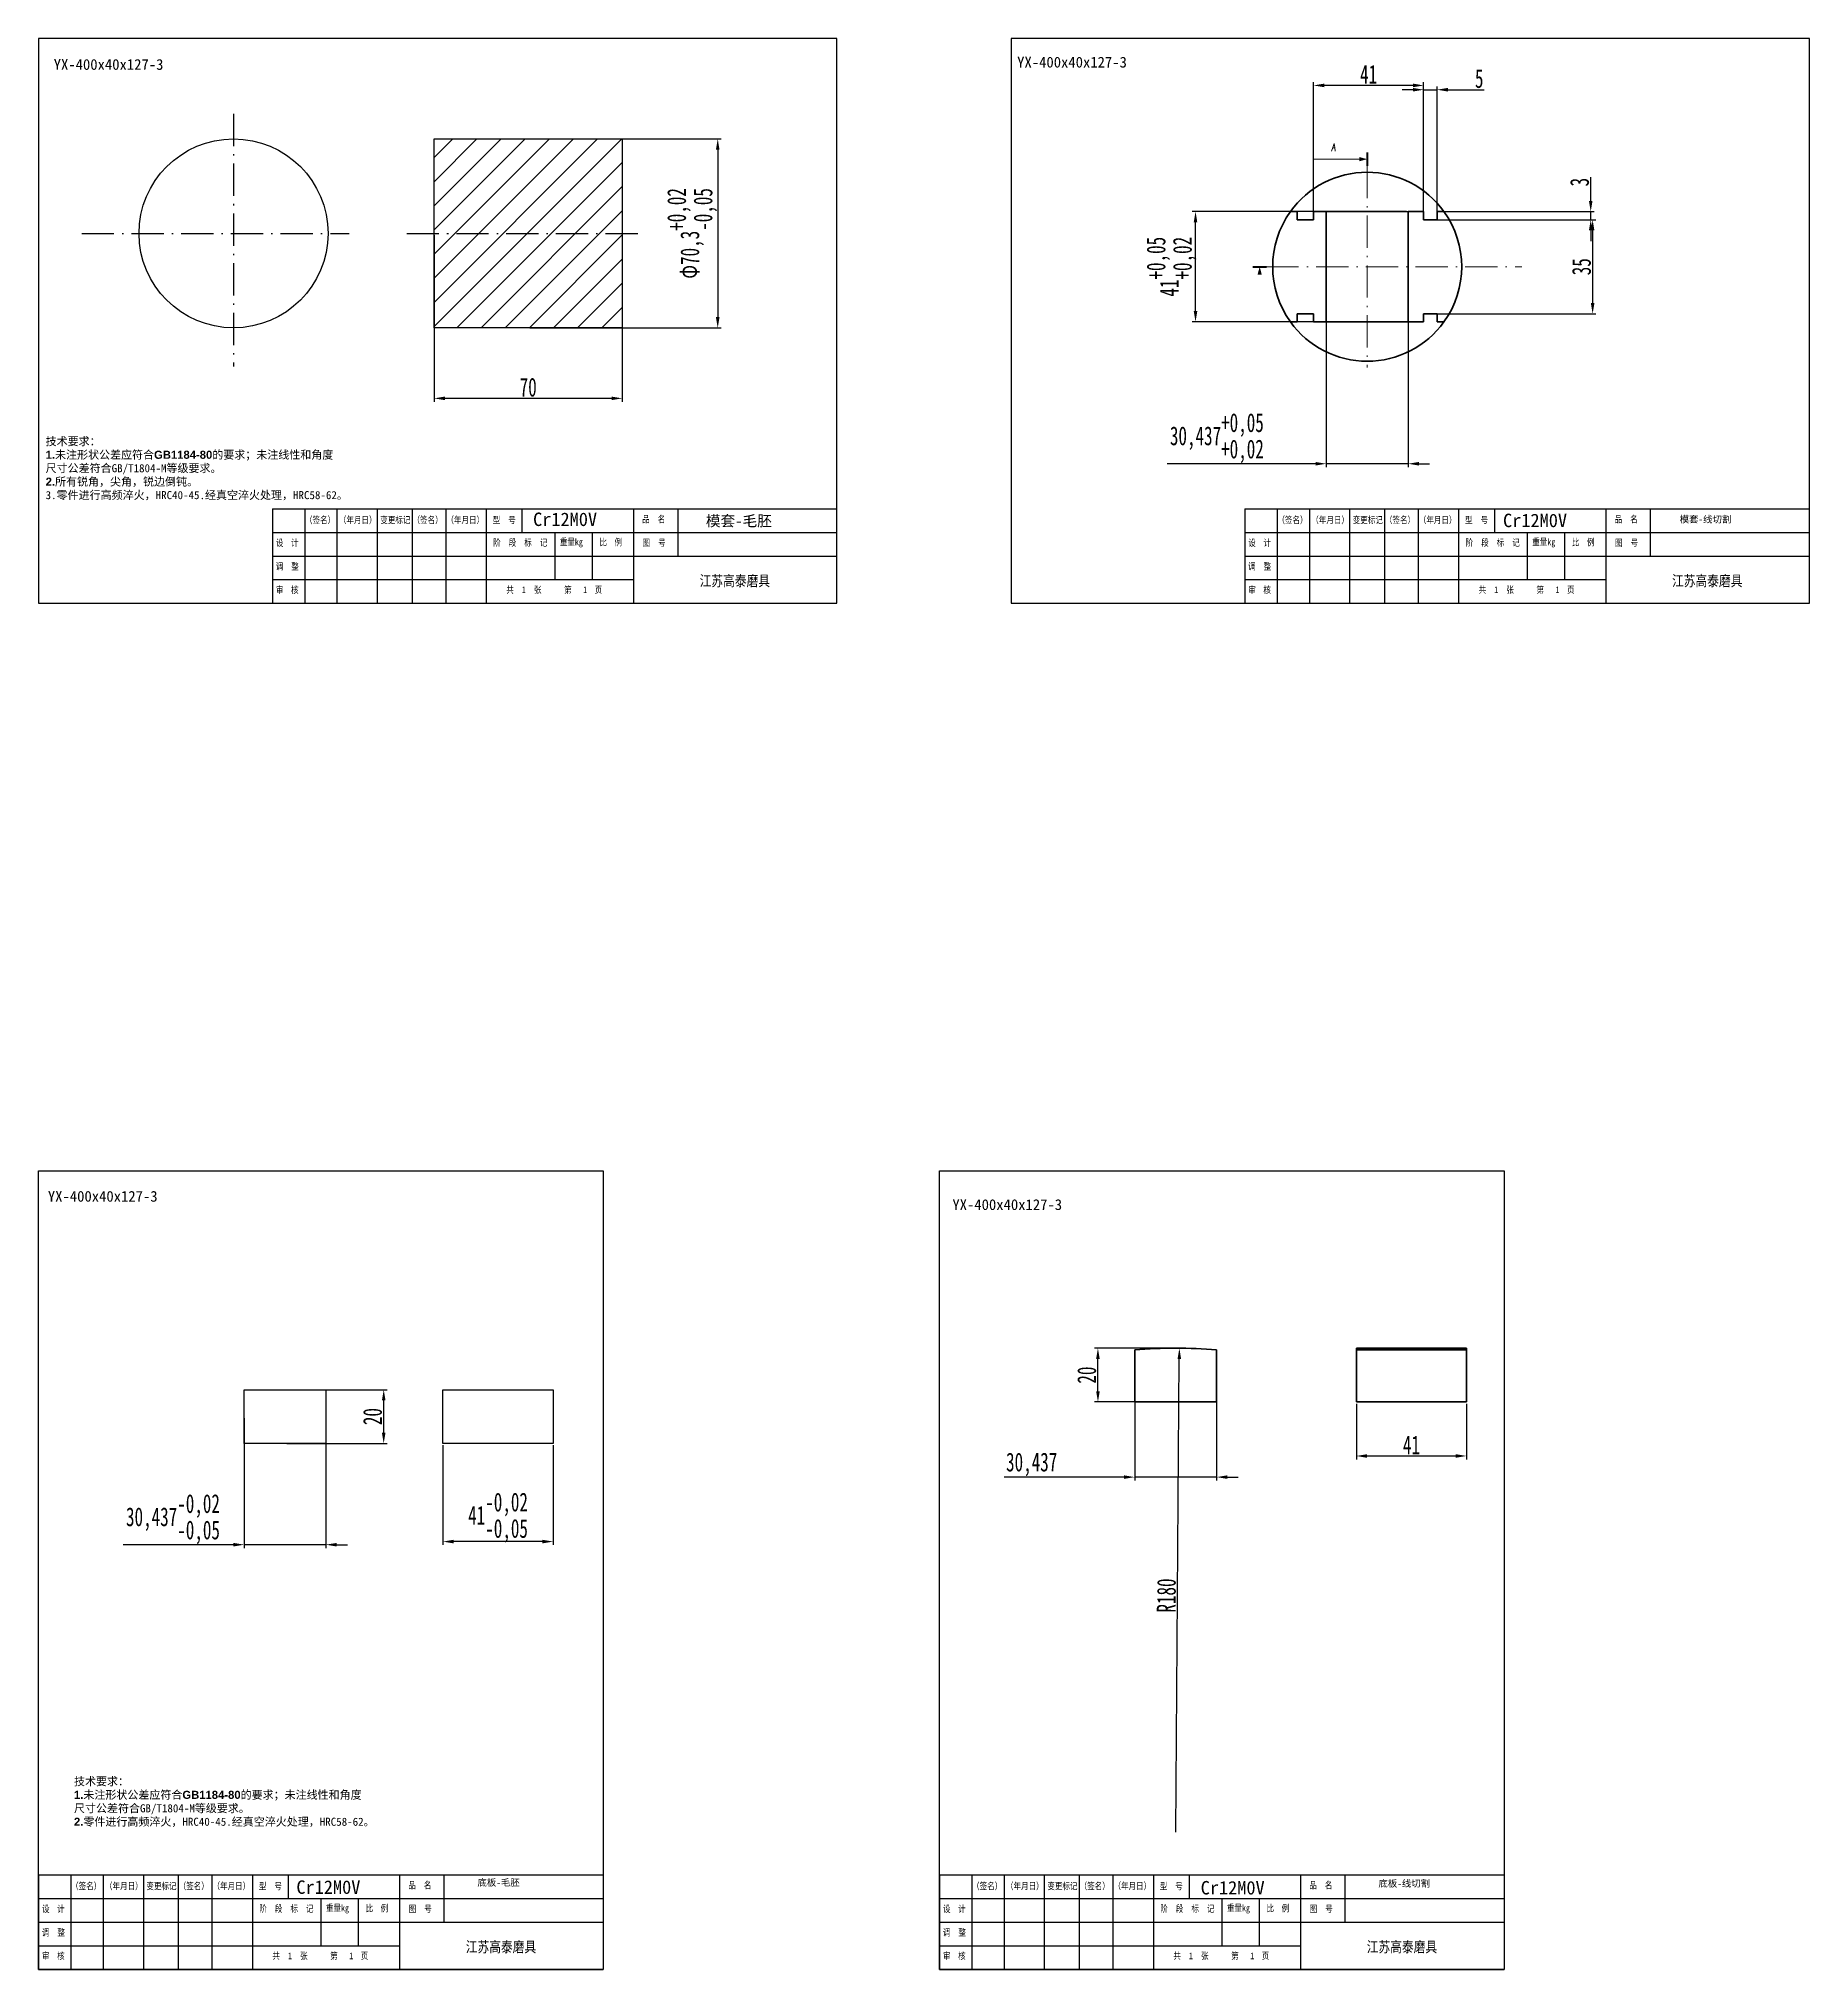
# Model space of a CAD drawing. Extents: x -214 to 8941, y -1198 to 2514.
# Drawn here: x 6081 to 6740, y 748 to 1466 of the extents above; entities that cross this region are included whole.
import ezdxf

# ---------------------------------------------------------------- set-up
doc = ezdxf.new("R2010")
doc.units = 0
doc.linetypes.add('DASHDOT', pattern=[18.5, 12, -3, 0.5, -3])
doc.layers.add('标注层', color=3, linetype='Continuous', true_color=0x00ff00)
doc.styles.add('111', font='gbenor.shx', dxfattribs={"width": 0.8, "bigfont": 'gbcbig.shx'})
doc.styles.add('标准', font='', dxfattribs={"width": 0.667})
doc.styles.get('标准').set_extended_font_data('宋体')
doc.dimstyles.get("Standard").update_dxf_attribs({"dimtxt": 0.18, "dimasz": 0.18, "dimexe": 0.18, "dimexo": 0.0625, "dimgap": 0.09, "dimtad": 0, "dimtoh": 1, "dimdec": 4, "dimzin": 0, "dimdsep": 46, "dimtxsty": '标准', "dimcen": 0.09, "dimadec": 0, "dimazin": 0, "dimtfac": 1, "dimtdec": 4, "dimtofl": 0, "dimtmove": 0, "dimatfit": 3, "dimfxl": 1, "dimtolj": 1, "dimtzin": 0, "dimarcsym": 0})

# ---------------------------------------------------------------- blocks, each defined once
blk = doc.blocks.new('*D20')
at = {"color": 0, "lineweight": -2, "transparency": 16777216}
for p, q in [((6173.59, 963.85), (6210.91, 963.85)), ((6209.66, 947.85), (6209.66, 959.85)), ((6173.59, 943.85), (6210.91, 943.85))]:
    blk.add_line(p, q, dxfattribs=at)
at = {"color": 0, "transparency": 16777216}
for points in [[(6208.99, 959.85), (6210.33, 959.85), (6209.66, 963.85)], [(6208.99, 947.85), (6210.33, 947.85), (6209.66, 943.85)]]:
    blk.add_solid(points, dxfattribs=at)
at = {"layer": 'Defpoints', "color": 0, "transparency": 16777216}
for p in [(6172.96, 963.85), (6209.66, 963.85), (6172.96, 943.85)]:
    blk.add_point(p, dxfattribs=at)
at = {"color": 0, "transparency": 16777216, "insert": (6205.54, 953.85), "char_height": 7, "attachment_point": 5, "rotation": 90, "style": '标准'}
blk.add_mtext('20', dxfattribs=at)
blk = doc.blocks.new('*D21')
at = {"color": 0, "lineweight": -2, "transparency": 16777216}
for p, q in [((6157.74, 953.22), (6157.74, 904.96)), ((6188.18, 953.22), (6188.18, 904.96)), ((6153.74, 906.21), (6112.78, 906.21)), ((6188.18, 906.21), (6157.74, 906.21)), ((6192.18, 906.21), (6196.18, 906.21))]:
    blk.add_line(p, q, dxfattribs=at)
at = {"color": 0, "transparency": 16777216}
for points in [[(6153.74, 906.87), (6153.74, 905.54), (6157.74, 906.21)], [(6192.18, 906.87), (6192.18, 905.54), (6188.18, 906.21)]]:
    blk.add_solid(points, dxfattribs=at)
at = {"layer": 'Defpoints', "color": 0, "transparency": 16777216}
for p in [(6157.74, 953.85), (6188.18, 953.85), (6157.74, 906.21)]:
    blk.add_point(p, dxfattribs=at)
at = {"color": 0, "transparency": 16777216, "insert": (6131.26, 916.6), "char_height": 7, "attachment_point": 5, "style": '标准'}
blk.add_mtext('\\A1;30,437\\S-0,02^ -0,05;', dxfattribs=at)
blk = doc.blocks.new('*D22')
at = {"color": 0, "lineweight": -2, "transparency": 16777216}
for p, q in [((6231.69, 943.22), (6231.69, 906.11)), ((6272.69, 943.22), (6272.69, 906.11)), ((6268.69, 907.36), (6235.69, 907.36))]:
    blk.add_line(p, q, dxfattribs=at)
at = {"color": 0, "transparency": 16777216}
for points in [[(6235.69, 908.03), (6235.69, 906.7), (6231.69, 907.36)], [(6268.69, 908.03), (6268.69, 906.7), (6272.69, 907.36)]]:
    blk.add_solid(points, dxfattribs=at)
at = {"layer": 'Defpoints', "color": 0, "transparency": 16777216}
for p in [(6231.69, 943.85), (6272.69, 943.85), (6231.69, 907.36)]:
    blk.add_point(p, dxfattribs=at)
at = {"color": 0, "transparency": 16777216, "insert": (6252.19, 917.17), "char_height": 7, "attachment_point": 5, "style": '标准'}
blk.add_mtext('\\A1;41\\S-0,02^ -0,05;', dxfattribs=at)
blk = doc.blocks.new('*D30')
at = {"color": 0, "lineweight": -2, "transparency": 16777216}
for p, q in [((6560.3, 1380.82), (6560.3, 1306.93)), ((6590.74, 1380.82), (6590.74, 1306.93)), ((6556.3, 1308.18), (6501.15, 1308.18)), ((6590.74, 1308.18), (6560.3, 1308.18)), ((6594.74, 1308.18), (6598.74, 1308.18))]:
    blk.add_line(p, q, dxfattribs=at)
at = {"color": 0, "transparency": 16777216}
for points in [[(6556.3, 1308.84), (6556.3, 1307.51), (6560.3, 1308.18)], [(6594.74, 1308.84), (6594.74, 1307.51), (6590.74, 1308.18)]]:
    blk.add_solid(points, dxfattribs=at)
at = {"layer": 'Defpoints', "color": 0, "transparency": 16777216}
for p in [(6560.3, 1381.44), (6590.74, 1381.44), (6590.74, 1308.18)]:
    blk.add_point(p, dxfattribs=at)
at = {"color": 0, "transparency": 16777216, "insert": (6519.59, 1318.57), "char_height": 7, "attachment_point": 5, "style": '标准'}
blk.add_mtext('\\A1;30,437\\S+0,05^ +0,02;', dxfattribs=at)
blk = doc.blocks.new('*D31')
at = {"color": 0, "lineweight": -2, "transparency": 16777216}
for p, q in [((6590.11, 1401.94), (6510.41, 1401.94)), ((6511.66, 1364.94), (6511.66, 1397.94)), ((6590.11, 1360.94), (6510.41, 1360.94))]:
    blk.add_line(p, q, dxfattribs=at)
at = {"color": 0, "transparency": 16777216}
for points in [[(6510.99, 1397.94), (6512.32, 1397.94), (6511.66, 1401.94)], [(6510.99, 1364.94), (6512.32, 1364.94), (6511.66, 1360.94)]]:
    blk.add_solid(points, dxfattribs=at)
at = {"layer": 'Defpoints', "color": 0, "transparency": 16777216}
for p in [(6511.66, 1401.94), (6590.74, 1401.94), (6590.74, 1360.94)]:
    blk.add_point(p, dxfattribs=at)
at = {"color": 0, "transparency": 16777216, "insert": (6501.85, 1381.44), "char_height": 7, "attachment_point": 5, "rotation": 90, "style": '标准'}
blk.add_mtext('\\A1;41\\S+0,05^ +0,02;', dxfattribs=at)
blk = doc.blocks.new('*D35')
at = {"color": 0, "lineweight": -2, "transparency": 16777216}
for p, q in [((6599.64, 1398.94), (6660.63, 1398.94)), ((6659.38, 1394.94), (6659.38, 1367.94)), ((6599.64, 1363.94), (6660.63, 1363.94))]:
    blk.add_line(p, q, dxfattribs=at)
at = {"color": 0, "transparency": 16777216}
for points in [[(6658.72, 1394.94), (6660.05, 1394.94), (6659.38, 1398.94)], [(6658.72, 1367.94), (6660.05, 1367.94), (6659.38, 1363.94)]]:
    blk.add_solid(points, dxfattribs=at)
at = {"layer": 'Defpoints', "color": 0, "transparency": 16777216}
for p in [(6599.02, 1398.94), (6599.02, 1363.94), (6659.38, 1363.94)]:
    blk.add_point(p, dxfattribs=at)
at = {"color": 0, "transparency": 16777216, "insert": (6655.26, 1381.44), "char_height": 7, "attachment_point": 5, "rotation": 90, "style": '标准'}
blk.add_mtext('35', dxfattribs=at)
blk = doc.blocks.new('*D36')
at = {"color": 0, "lineweight": -2, "transparency": 16777216}
for p, q in [((6555.52, 1399.57), (6555.52, 1450.12)), ((6592.52, 1448.87), (6559.52, 1448.87)), ((6596.52, 1399.57), (6596.52, 1450.12))]:
    blk.add_line(p, q, dxfattribs=at)
at = {"color": 0, "transparency": 16777216}
for points in [[(6559.52, 1449.54), (6559.52, 1448.2), (6555.52, 1448.87)], [(6592.52, 1449.54), (6592.52, 1448.2), (6596.52, 1448.87)]]:
    blk.add_solid(points, dxfattribs=at)
at = {"layer": 'Defpoints', "color": 0, "transparency": 16777216}
for p in [(6555.52, 1448.87), (6555.52, 1398.94), (6596.52, 1398.94)]:
    blk.add_point(p, dxfattribs=at)
at = {"color": 0, "transparency": 16777216, "insert": (6576.02, 1453), "char_height": 7, "attachment_point": 5, "style": '标准'}
blk.add_mtext('41', dxfattribs=at)
blk = doc.blocks.new('*D37')
at = {"color": 0, "lineweight": -2, "transparency": 16777216}
for p, q in [((6658.67, 1405.94), (6658.67, 1414.79)), ((6602.14, 1401.94), (6659.92, 1401.94)), ((6658.67, 1398.94), (6658.67, 1401.94)), ((6599.64, 1398.94), (6659.92, 1398.94)), ((6658.67, 1394.94), (6658.67, 1390.94))]:
    blk.add_line(p, q, dxfattribs=at)
at = {"color": 0, "transparency": 16777216}
for points in [[(6658.01, 1405.94), (6659.34, 1405.94), (6658.67, 1401.94)], [(6658.01, 1394.94), (6659.34, 1394.94), (6658.67, 1398.94)]]:
    blk.add_solid(points, dxfattribs=at)
at = {"layer": 'Defpoints', "color": 0, "transparency": 16777216}
for p in [(6601.52, 1401.94), (6658.67, 1401.94), (6599.02, 1398.94)]:
    blk.add_point(p, dxfattribs=at)
at = {"color": 0, "transparency": 16777216, "insert": (6654.55, 1412.9), "char_height": 7, "attachment_point": 5, "rotation": 90, "style": '标准'}
blk.add_mtext('3', dxfattribs=at)
blk = doc.blocks.new('*D38')
at = {"color": 0, "lineweight": -2, "transparency": 16777216}
for p, q in [((6592.52, 1447.27), (6588.52, 1447.27)), ((6596.52, 1399.57), (6596.52, 1448.52)), ((6596.52, 1447.27), (6601.52, 1447.27)), ((6601.52, 1399.57), (6601.52, 1448.52)), ((6605.52, 1447.27), (6619.08, 1447.27))]:
    blk.add_line(p, q, dxfattribs=at)
at = {"color": 0, "transparency": 16777216}
for points in [[(6592.52, 1447.94), (6592.52, 1446.6), (6596.52, 1447.27)], [(6605.52, 1447.94), (6605.52, 1446.6), (6601.52, 1447.27)]]:
    blk.add_solid(points, dxfattribs=at)
at = {"layer": 'Defpoints', "color": 0, "transparency": 16777216}
for p in [(6596.52, 1447.27), (6596.52, 1398.94), (6601.52, 1398.94)]:
    blk.add_point(p, dxfattribs=at)
at = {"color": 0, "transparency": 16777216, "insert": (6617.18, 1451.4), "char_height": 7, "attachment_point": 5, "style": '标准'}
blk.add_mtext('5', dxfattribs=at)
blk = doc.blocks.new('*D39')
at = {"color": 0, "lineweight": -2, "transparency": 16777216}
for p, q in [((6264.04, 1428.99), (6335.17, 1428.99)), ((6333.92, 1424.99), (6333.92, 1362.69)), ((6264.04, 1358.69), (6335.17, 1358.69))]:
    blk.add_line(p, q, dxfattribs=at)
at = {"color": 0, "transparency": 16777216}
for points in [[(6333.25, 1424.99), (6334.58, 1424.99), (6333.92, 1428.99)], [(6333.25, 1362.69), (6334.58, 1362.69), (6333.92, 1358.69)]]:
    blk.add_solid(points, dxfattribs=at)
at = {"layer": 'Defpoints', "color": 0, "transparency": 16777216}
for p in [(6263.41, 1428.99), (6263.41, 1358.69), (6333.92, 1358.69)]:
    blk.add_point(p, dxfattribs=at)
at = {"color": 0, "transparency": 16777216, "insert": (6323.52, 1393.84), "char_height": 7, "attachment_point": 5, "rotation": 90, "style": '标准'}
blk.add_mtext('\\A1;{\\fSimSun|b0|i0|c134|p2;Φ}70,3\\S+0,02^ -0,05;', dxfattribs=at)
blk = doc.blocks.new('*D40')
at = {"color": 0, "lineweight": -2, "transparency": 16777216}
for p, q in [((6228.41, 1393.22), (6228.41, 1331.25)), ((6298.41, 1393.22), (6298.41, 1331.25)), ((6294.41, 1332.5), (6232.41, 1332.5))]:
    blk.add_line(p, q, dxfattribs=at)
at = {"color": 0, "transparency": 16777216}
for points in [[(6232.41, 1333.16), (6232.41, 1331.83), (6228.41, 1332.5)], [(6294.41, 1333.16), (6294.41, 1331.83), (6298.41, 1332.5)]]:
    blk.add_solid(points, dxfattribs=at)
at = {"layer": 'Defpoints', "color": 0, "transparency": 16777216}
for p in [(6228.41, 1393.84), (6298.41, 1393.84), (6228.41, 1332.5)]:
    blk.add_point(p, dxfattribs=at)
at = {"color": 0, "transparency": 16777216, "insert": (6263.41, 1336.62), "char_height": 7, "attachment_point": 5, "style": '标准'}
blk.add_mtext('70', dxfattribs=at)
blk = doc.blocks.new('*D42')
at = {"color": 0, "lineweight": -2, "transparency": 16777216}
for p, q in [((6489.05, 968.33), (6489.05, 930.09)), ((6519.49, 968.33), (6519.49, 930.09)), ((6485.05, 931.34), (6440.45, 931.34)), ((6519.49, 931.34), (6489.05, 931.34)), ((6523.49, 931.34), (6527.49, 931.34))]:
    blk.add_line(p, q, dxfattribs=at)
at = {"color": 0, "transparency": 16777216}
for points in [[(6485.05, 932.01), (6485.05, 930.67), (6489.05, 931.34)], [(6523.49, 932.01), (6523.49, 930.67), (6519.49, 931.34)]]:
    blk.add_solid(points, dxfattribs=at)
at = {"layer": 'Defpoints', "color": 0, "transparency": 16777216}
for p in [(6489.05, 968.96), (6519.49, 968.96), (6519.49, 931.34)]:
    blk.add_point(p, dxfattribs=at)
at = {"color": 0, "transparency": 16777216, "insert": (6450.7, 936.05), "char_height": 7, "attachment_point": 5, "style": '标准'}
blk.add_mtext('30,437', dxfattribs=at)
blk = doc.blocks.new('*D43')
at = {"color": 0, "lineweight": -2, "transparency": 16777216}
for p, q in [((6503.64, 979.28), (6474.1, 979.28)), ((6475.35, 963.28), (6475.35, 975.28)), ((6503.64, 959.28), (6474.1, 959.28))]:
    blk.add_line(p, q, dxfattribs=at)
at = {"color": 0, "transparency": 16777216}
for points in [[(6474.68, 975.28), (6476.02, 975.28), (6475.35, 979.28)], [(6474.68, 963.28), (6476.02, 963.28), (6475.35, 959.28)]]:
    blk.add_solid(points, dxfattribs=at)
at = {"layer": 'Defpoints', "color": 0, "transparency": 16777216}
for p in [(6475.35, 979.28), (6504.27, 979.28), (6504.27, 959.28)]:
    blk.add_point(p, dxfattribs=at)
at = {"color": 0, "transparency": 16777216, "insert": (6471.22, 969.28), "char_height": 7, "attachment_point": 5, "rotation": 90, "style": '标准'}
blk.add_mtext('20', dxfattribs=at)
blk = doc.blocks.new('*D44')
at = {"color": 0, "lineweight": -2, "transparency": 16777216}
for p, q in [((6571.49, 958.65), (6571.49, 937.95)), ((6612.49, 958.65), (6612.49, 937.95)), ((6575.49, 939.2), (6608.49, 939.2))]:
    blk.add_line(p, q, dxfattribs=at)
at = {"color": 0, "transparency": 16777216}
for points in [[(6575.49, 939.86), (6575.49, 938.53), (6571.49, 939.2)], [(6608.49, 939.86), (6608.49, 938.53), (6612.49, 939.2)]]:
    blk.add_solid(points, dxfattribs=at)
at = {"layer": 'Defpoints', "color": 0, "transparency": 16777216}
for p in [(6571.49, 959.28), (6612.49, 959.28), (6612.49, 939.2)]:
    blk.add_point(p, dxfattribs=at)
at = {"color": 0, "transparency": 16777216, "insert": (6591.99, 943.32), "char_height": 7, "attachment_point": 5, "style": '标准'}
blk.add_mtext('41', dxfattribs=at)
blk = doc.blocks.new('*D45')
at = {"color": 0, "lineweight": -2, "transparency": 16777216}
blk.add_line((6504.27, 799.28), (6505.63, 975.27), dxfattribs=at)
at = {"color": 0, "transparency": 16777216}
blk.add_solid([(6504.96, 975.28), (6506.29, 975.27), (6505.66, 979.27)], dxfattribs=at)
at = {"layer": 'Defpoints', "color": 0, "transparency": 16777216}
for p in [(6505.66, 979.27), (6504.27, 799.28)]:
    blk.add_point(p, dxfattribs=at)
at = {"color": 0, "transparency": 16777216, "insert": (6500.82, 887.31), "char_height": 7, "attachment_point": 5, "rotation": 89.55761, "style": '标准'}
blk.add_mtext('R180', dxfattribs=at)

msp = doc.modelspace()

# ---------------------------------------------------------------- hatches: boundary and pattern name
h = msp.add_hatch()
h.set_pattern_fill('ANSI31', scale=2)
h.set_pattern_definition([(45, (4698.5643, 1652.3304), (-4.490128, 4.490128), [])])
h.paths.add_polyline_path([(6298.4122, 1428.9925), (6228.4122, 1428.9925), (6228.4122, 1393.8425), (6298.4122, 1393.8425)])
h.paths.add_polyline_path([(6298.4122, 1393.8425), (6228.4122, 1393.8425), (6228.4122, 1358.6925), (6298.4122, 1358.6925)])

# ---------------------------------------------------------------- linework, layer by layer
at = {"color": 7, "linetype": 'DASHDOT'}
for p, q in [((6153.797, 1438.2743), (6153.797, 1344.3249)), ((6097.326, 1393.8425), (6196.8371, 1393.8425)), ((6218.2045, 1393.8425), (6306.116, 1393.8425))]:
    msp.add_line(p, q, dxfattribs=at)
at = {"color": 7}
for p, q in [((6228.4122, 1358.6925), (6228.4122, 1428.9925)), ((6228.4122, 1428.9925), (6298.4122, 1428.9925)), ((6298.4122, 1428.9925), (6298.4122, 1358.6925)), ((6560.3001, 1401.944), (6590.7371, 1401.944)), ((6298.4122, 1358.6925), (6228.4122, 1358.6925)), ((6168.2828, 1291.4747), (6378.2828, 1291.4747)), ((6180.2828, 1291.4747), (6180.2828, 1256.2747)), ((6192.2828, 1291.4747), (6192.2828, 1256.2747)), ((6207.2496, 1291.4747), (6207.2496, 1256.2747)), ((6207.2496, 1291.4747), (6207.2496, 1256.2747)), ((6207.2496, 1291.4747), (6207.2496, 1256.2747)), ((6220.2496, 1291.4747), (6220.2496, 1256.2747)), ((6232.7793, 1291.4747), (6232.7793, 1256.2747)), ((6247.8014, 1291.4747), (6247.8014, 1256.2747)), ((6261.0953, 1291.4747), (6261.0953, 1282.6747)), ((6302.5602, 1291.4747), (6302.5602, 1256.2747)), ((6319.072, 1291.4747), (6319.072, 1273.8747)), ((6530.0161, 1291.4747), (6740.0161, 1291.4747)), ((6542.0161, 1291.4747), (6542.0161, 1256.2747)), ((6554.0161, 1291.4747), (6554.0161, 1256.2747)), ((6568.983, 1291.4747), (6568.983, 1256.2747)), ((6568.983, 1291.4747), (6568.983, 1256.2747)), ((6568.983, 1291.4747), (6568.983, 1256.2747)), ((6581.983, 1291.4747), (6581.983, 1256.2747)), ((6594.5126, 1291.4747), (6594.5126, 1256.2747)), ((6609.5347, 1291.4747), (6609.5347, 1256.2747)), ((6622.8286, 1291.4747), (6622.8286, 1282.6747)), ((6664.2935, 1291.4747), (6664.2935, 1256.2747)), ((6680.8053, 1291.4747), (6680.8053, 1273.8747)), ((6168.2828, 1282.6747), (6378.2828, 1282.6747)), ((6273.2828, 1282.6747), (6273.2828, 1265.0747)), ((6287.1835, 1282.6747), (6287.1835, 1265.0747)), ((6530.0161, 1282.6747), (6740.0161, 1282.6747)), ((6635.0161, 1282.6747), (6635.0161, 1265.0747)), ((6648.9169, 1282.6747), (6648.9169, 1265.0747)), ((6168.2828, 1273.8747), (6378.2828, 1273.8747)), ((6530.0161, 1273.8747), (6740.0161, 1273.8747)), ((6168.2828, 1265.0747), (6302.5602, 1265.0747)), ((6530.0161, 1265.0747), (6664.2935, 1265.0747)), ((6157.7425, 943.848), (6157.7425, 963.848)), ((6157.7425, 963.848), (6188.1795, 963.848)), ((6188.1795, 963.848), (6188.1795, 943.848)), ((6231.6893, 943.848), (6231.6893, 963.848)), ((6231.6893, 963.848), (6272.6893, 963.848)), ((6272.6893, 963.848), (6272.6893, 943.848)), ((6188.1795, 943.848), (6157.7425, 943.848)), ((6272.6893, 943.848), (6231.6893, 943.848)), ((6081.2828, 783.4794), (6291.2828, 783.4794)), ((6081.2828, 783.4794), (6081.2828, 748.2794)), ((6093.2828, 783.4794), (6093.2828, 748.2794)), ((6105.2828, 783.4794), (6105.2828, 748.2794)), ((6120.2496, 783.4794), (6120.2496, 748.2794)), ((6120.2496, 783.4794), (6120.2496, 748.2794)), ((6120.2496, 783.4794), (6120.2496, 748.2794)), ((6133.2496, 783.4794), (6133.2496, 748.2794)), ((6145.7793, 783.4794), (6145.7793, 748.2794)), ((6160.8014, 783.4794), (6160.8014, 748.2794)), ((6174.0953, 783.4794), (6174.0953, 774.6794)), ((6215.5602, 783.4794), (6215.5602, 748.2794)), ((6232.072, 783.4794), (6232.072, 765.8794)), ((6416.4427, 783.4794), (6626.4427, 783.4794)), ((6416.4427, 783.4794), (6416.4427, 748.2794)), ((6428.4427, 783.4794), (6428.4427, 748.2794)), ((6440.4427, 783.4794), (6440.4427, 748.2794)), ((6455.4096, 783.4794), (6455.4096, 748.2794)), ((6455.4096, 783.4794), (6455.4096, 748.2794)), ((6455.4096, 783.4794), (6455.4096, 748.2794)), ((6468.4096, 783.4794), (6468.4096, 748.2794)), ((6480.9392, 783.4794), (6480.9392, 748.2794)), ((6495.9613, 783.4794), (6495.9613, 748.2794)), ((6509.2552, 783.4794), (6509.2552, 774.6794)), ((6550.7201, 783.4794), (6550.7201, 748.2794)), ((6567.2319, 783.4794), (6567.2319, 765.8794)), ((6081.2828, 774.6794), (6291.2828, 774.6794)), ((6186.2828, 774.6794), (6186.2828, 757.0794)), ((6200.1835, 774.6794), (6200.1835, 757.0794)), ((6416.4427, 774.6794), (6626.4427, 774.6794)), ((6521.4427, 774.6794), (6521.4427, 757.0794)), ((6535.3435, 774.6794), (6535.3435, 757.0794)), ((6081.2828, 765.8794), (6291.2828, 765.8794)), ((6416.4427, 765.8794), (6626.4427, 765.8794)), ((6081.2828, 757.0794), (6215.5602, 757.0794)), ((6416.4427, 757.0794), (6550.7201, 757.0794)), ((6081.2828, 748.2794), (6291.2828, 748.2794)), ((6416.4427, 748.2794), (6626.4427, 748.2794))]:
    msp.add_line(p, q, dxfattribs=at)
at = {"color": 7, "lineweight": 100}
for p, q in [((6575.5186, 1423.944), (6575.5186, 1418.944)), ((6533.0186, 1381.444), (6538.0186, 1381.444))]:
    msp.add_line(p, q, dxfattribs=at)
at = {"color": 7, "lineweight": 13}
msp.add_line((6572.6208, 1421.444), (6555.5186, 1421.444), dxfattribs=at)
at = {"color": 7, "linetype": 'DASHDOT', "lineweight": 13}
for p, q in [((6575.5186, 1418.944), (6575.5186, 1343.944)), ((6538.0186, 1381.444), (6633.0186, 1381.444))]:
    msp.add_line(p, q, dxfattribs=at)
at = {"color": 7, "lineweight": 35}
for p, q in [((6546.9656, 1401.944), (6549.5186, 1401.944)), ((6549.5186, 1401.944), (6549.5186, 1398.944)), ((6555.5186, 1398.944), (6555.5186, 1401.944)), ((6555.5186, 1401.944), (6558.5097, 1401.944)), ((6560.3001, 1401.944), (6558.5097, 1401.944)), ((6560.3001, 1401.944), (6560.3001, 1360.944)), ((6590.7371, 1401.944), (6592.5275, 1401.944)), ((6590.7371, 1401.944), (6590.7371, 1360.944)), ((6592.5275, 1401.944), (6596.5186, 1401.944)), ((6596.5186, 1401.944), (6596.5186, 1398.944)), ((6601.5186, 1401.944), (6604.0716, 1401.944)), ((6601.5186, 1398.944), (6601.5186, 1401.944)), ((6549.5186, 1398.944), (6555.5186, 1398.944)), ((6596.5186, 1398.944), (6601.5186, 1398.944)), ((6546.9656, 1360.944), (6549.5186, 1360.944)), ((6549.5186, 1360.944), (6549.5186, 1363.944)), ((6549.5186, 1363.944), (6555.5186, 1363.944)), ((6555.5186, 1363.944), (6555.5186, 1360.944)), ((6555.5186, 1360.944), (6558.5097, 1360.944)), ((6590.7371, 1360.944), (6558.5097, 1360.944)), ((6590.7371, 1360.944), (6592.5275, 1360.944)), ((6592.5275, 1360.944), (6596.5186, 1360.944)), ((6596.5186, 1360.944), (6596.5186, 1363.944)), ((6596.5186, 1363.944), (6601.5186, 1363.944)), ((6601.5186, 1363.944), (6601.5186, 1360.944)), ((6601.5186, 1360.944), (6604.0716, 1360.944)), ((6489.0508, 978.6335), (6489.0508, 959.278)), ((6519.4879, 978.6335), (6519.4879, 959.278)), ((6571.4901, 978.6335), (6571.4901, 979.278)), ((6571.4901, 979.278), (6612.4901, 979.278)), ((6571.4901, 978.6335), (6612.4901, 978.6335)), ((6571.4901, 978.6335), (6571.4901, 959.278)), ((6612.4901, 978.6335), (6612.4901, 979.278)), ((6612.4901, 978.6335), (6612.4901, 959.278)), ((6489.0508, 959.278), (6519.4879, 959.278)), ((6571.4901, 959.278), (6612.4901, 959.278))]:
    msp.add_line(p, q, dxfattribs=at)
at = {"color": 7, "lineweight": 13}
for points in [[(6562.1854, 1424.419), (6562.7104, 1425.819), (6563.2354, 1427.219), (6563.4454, 1425.819), (6563.6554, 1424.419)], [(6562.6754, 1425.714), (6563.4454, 1425.714)]]:
    msp.add_lwpolyline(points, dxfattribs=at)
at = {"color": 7}
for points in [[(6081.2828, 748.2794), (6081.2828, 1045.2794), (6291.2828, 1045.2794), (6291.2828, 748.2794)], [(6416.4427, 748.2794), (6416.4427, 1045.2794), (6626.4427, 1045.2794), (6626.4427, 748.2794)]]:
    msp.add_lwpolyline(points, close=True, dxfattribs=at)
msp.add_circle((6153.797, 1393.8425), 35.15, dxfattribs=at)
at = {"color": 7, "lineweight": 35}
for centre, radius, start, end in [((6575.5186, 1381.444), 35.15, 35.676974, 144.323031), ((6575.5186, 1381.444), 35.15, 144.323031, 215.676969), ((6575.5186, 1381.444), 35.15, 324.323026, 35.676974), ((6575.5186, 1381.444), 35.15, 215.6769744, 324.3230248), ((6504.2693, 799.278), 180, 85.1500013, 94.8499969)]:
    msp.add_arc(centre, radius, start, end, dxfattribs=at)
at = {"color": 7, "lineweight": 13}
for points in [[(6572.6208, 1420.6675), (6575.5186, 1421.444), (6572.6208, 1422.2204)], [(6536.2951, 1378.5462), (6535.5186, 1381.444), (6534.7422, 1378.5462)]]:
    msp.add_solid(points, dxfattribs=at)
at = {"layer": '标注层', "color": 7, "lineweight": -3}
for p, q in [((6378.2828, 1466.2747), (6081.2828, 1466.2747)), ((6081.2828, 1466.2747), (6081.2828, 1256.2747)), ((6378.2828, 1256.2747), (6378.2828, 1466.2747)), ((6740.0161, 1466.2747), (6443.0161, 1466.2747)), ((6443.0161, 1466.2747), (6443.0161, 1256.2747)), ((6740.0161, 1256.2747), (6740.0161, 1466.2747)), ((6168.2828, 1291.4747), (6168.2828, 1256.2747)), ((6530.0161, 1291.4747), (6530.0161, 1256.2747)), ((6081.2828, 1256.2747), (6378.2828, 1256.2747)), ((6443.0161, 1256.2747), (6740.0161, 1256.2747))]:
    msp.add_line(p, q, dxfattribs=at)

# ---------------------------------------------------------------- texts
at = {"color": 7, "attachment_point": 1}
for s, width, insert, char_height in [('YX-400x40x127-3', 280.182832, (6086.9046, 1458.6664), 4), ('YX-400x40x127-3', 280.182832, (6445.3022, 1459.5195), 4), ('{\\fSimSun|b0|i0|c134|p2;模套}-{\\fSimSun|b0|i0|c134|p2;毛胚}', 33.899154, (6329.5025, 1288.928), 4), ('{\\fSimSun|b0|i0|c134|p2;模套}-{\\fSimSun|b0|i0|c134|p2;线切割}', 23.598716, (6691.7605, 1288.7555), 2.5), ('YX-400x40x127-3', 280.182832, (6084.7271, 1037.7675), 4), ('YX-400x40x127-3', 280.182832, (6421.2111, 1034.6724), 4), ('{\\fSimSun|b0|i0|c134|p2;底板}-{\\fSimSun|b0|i0|c134|p2;毛胚}', 21.95765, (6244.5455, 781.8259), 2.5), ('{\\fSimSun|b0|i0|c134|p2;底板}-{\\fSimSun|b0|i0|c134|p2;线切割}', 27.249025, (6579.7145, 781.4762), 2.5)]:
    msp.add_mtext_dynamic_manual_height_columns(s, width=width, gutter_width=12.5, heights=[0], dxfattribs=dict(at, insert=insert, char_height=char_height))
at = {"color": 7, "lineweight": 13, "style": '111'}
for s, insert, char_height, width, attachment_point in [('{\\fSimSun|b0|i0|c134|p2;（签名）}', (6185.9933, 1287.1095), 2.5, 12, 5), ('{\\fSimSun|b0|i0|c134|p2;（年月日）}', (6199.9933, 1287.1095), 2.5, 16, 5), ('{\\fSimSun|b0|i0|c134|p2;变更标记}', (6213.9933, 1287.1095), 2.5, 12, 5), ('{\\fSimSun|b0|i0|c134|p2;（签名）}', (6225.9933, 1287.1095), 2.5, 12, 5), ('{\\fSimSun|b0|i0|c134|p2;（年月日）}', (6239.9933, 1287.1095), 2.5, 16, 5), ('{\\fSimSun|b0|i0|c134|p2;型  号}', (6254.4933, 1287.1095), 2.5, 13, 5), ('{\\fSimSun|b0|i0|c134|p2;品  名}', (6310.1017, 1287.433), 2.5, 23, 5), ('{\\fSimSun|b0|i0|c134|p2;（签名）}', (6547.7266, 1287.1095), 2.5, 12, 5), ('{\\fSimSun|b0|i0|c134|p2;（年月日）}', (6561.7266, 1287.1095), 2.5, 16, 5), ('{\\fSimSun|b0|i0|c134|p2;变更标记}', (6575.7266, 1287.1095), 2.5, 12, 5), ('{\\fSimSun|b0|i0|c134|p2;（签名）}', (6587.7266, 1287.1095), 2.5, 12, 5), ('{\\fSimSun|b0|i0|c134|p2;（年月日）}', (6601.7266, 1287.1095), 2.5, 16, 5), ('{\\fSimSun|b0|i0|c134|p2;型  号}', (6616.2266, 1287.1095), 2.5, 13, 5), ('{\\fSimSun|b0|i0|c134|p2;品  名}', (6671.835, 1287.433), 2.5, 23, 5), ('{\\fSimSun|b0|i0|c134|p2;设\u3000计}', (6173.7677, 1278.6224), 2.5, 12, 5), ('{\\fSimSun|b0|i0|c134|p2;阶  段  标  记}', (6260.4646, 1278.7137), 2.5, 26, 5), ('{\\fSimSun|b0|i0|c134|p2;重量kg}', (6279.4646, 1278.7137), 2.5, 12, 5), ('{\\fSimSun|b0|i0|c134|p2;比\u3000例}', (6294.1288, 1278.8538), 2.5, 12, 5), ('{\\fSimSun|b0|i0|c134|p2;图  号}', (6310.2453, 1278.6644), 2.5, 23, 5), ('{\\fSimSun|b0|i0|c134|p2;设\u3000计}', (6535.501, 1278.6224), 2.5, 12, 5), ('{\\fSimSun|b0|i0|c134|p2;阶  段  标  记}', (6622.198, 1278.7137), 2.5, 26, 5), ('{\\fSimSun|b0|i0|c134|p2;重量kg}', (6641.198, 1278.7137), 2.5, 12, 5), ('{\\fSimSun|b0|i0|c134|p2;比\u3000例}', (6655.8622, 1278.8538), 2.5, 12, 5), ('{\\fSimSun|b0|i0|c134|p2;图  号}', (6671.9786, 1278.6644), 2.5, 23, 5), ('{\\fSimSun|b0|i0|c134|p2;调  整}', (6173.7677, 1269.8724), 2.5, 12, 5), ('{\\fSimSun|b0|i0|c134|p2;调  整}', (6535.501, 1269.8724), 2.5, 12, 5), ('{\\fSimSun|b0|i0|c134|p2;江苏高泰磨具}', (6340.278, 1264.4224), 4, 60, 5), ('{\\fSimSun|b0|i0|c134|p2;江苏高泰磨具}', (6702.0113, 1264.4224), 4, 60, 5), ('{\\fSimSun|b0|i0|c134|p2;审\u3000核}', (6173.7677, 1261.1224), 2.5, 12, 5), ('{\\fSimSun|b0|i0|c134|p2;共  1  张\u3000\u3000\u3000第\u3000 1\u3000页}', (6255.2618, 1262.5662), 2.5, 39.792675, 1), ('{\\fSimSun|b0|i0|c134|p2;审\u3000核}', (6535.501, 1261.1224), 2.5, 12, 5), ('{\\fSimSun|b0|i0|c134|p2;共  1  张\u3000\u3000\u3000第\u3000 1\u3000页}', (6616.9951, 1262.5662), 2.5, 39.792675, 1), ('{\\fSimSun|b0|i0|c134|p2;（签名）}', (6098.9933, 779.1142), 2.5, 12, 5), ('{\\fSimSun|b0|i0|c134|p2;（年月日）}', (6112.9933, 779.1142), 2.5, 16, 5), ('{\\fSimSun|b0|i0|c134|p2;变更标记}', (6126.9933, 779.1142), 2.5, 12, 5), ('{\\fSimSun|b0|i0|c134|p2;（签名）}', (6138.9933, 779.1142), 2.5, 12, 5), ('{\\fSimSun|b0|i0|c134|p2;（年月日）}', (6152.9933, 779.1142), 2.5, 16, 5), ('{\\fSimSun|b0|i0|c134|p2;型  号}', (6167.4933, 779.1142), 2.5, 13, 5), ('{\\fSimSun|b0|i0|c134|p2;品  名}', (6223.1017, 779.4376), 2.5, 23, 5), ('{\\fSimSun|b0|i0|c134|p2;（签名）}', (6434.1533, 779.1142), 2.5, 12, 5), ('{\\fSimSun|b0|i0|c134|p2;（年月日）}', (6448.1533, 779.1142), 2.5, 16, 5), ('{\\fSimSun|b0|i0|c134|p2;变更标记}', (6462.1533, 779.1142), 2.5, 12, 5), ('{\\fSimSun|b0|i0|c134|p2;（签名）}', (6474.1533, 779.1142), 2.5, 12, 5), ('{\\fSimSun|b0|i0|c134|p2;（年月日）}', (6488.1533, 779.1142), 2.5, 16, 5), ('{\\fSimSun|b0|i0|c134|p2;型  号}', (6502.6533, 779.1142), 2.5, 13, 5), ('{\\fSimSun|b0|i0|c134|p2;品  名}', (6558.2617, 779.4376), 2.5, 23, 5), ('{\\fSimSun|b0|i0|c134|p2;设\u3000计}', (6086.7677, 770.6271), 2.5, 12, 5), ('{\\fSimSun|b0|i0|c134|p2;阶  段  标  记}', (6173.4646, 770.7184), 2.5, 26, 5), ('{\\fSimSun|b0|i0|c134|p2;重量kg}', (6192.4646, 770.7184), 2.5, 12, 5), ('{\\fSimSun|b0|i0|c134|p2;比\u3000例}', (6207.1288, 770.8585), 2.5, 12, 5), ('{\\fSimSun|b0|i0|c134|p2;图  号}', (6223.2453, 770.6691), 2.5, 23, 5), ('{\\fSimSun|b0|i0|c134|p2;设\u3000计}', (6421.9276, 770.6271), 2.5, 12, 5), ('{\\fSimSun|b0|i0|c134|p2;阶  段  标  记}', (6508.6246, 770.7184), 2.5, 26, 5), ('{\\fSimSun|b0|i0|c134|p2;重量kg}', (6527.6246, 770.7184), 2.5, 12, 5), ('{\\fSimSun|b0|i0|c134|p2;比\u3000例}', (6542.2888, 770.8585), 2.5, 12, 5), ('{\\fSimSun|b0|i0|c134|p2;图  号}', (6558.4052, 770.6691), 2.5, 23, 5), ('{\\fSimSun|b0|i0|c134|p2;调  整}', (6086.7677, 761.8771), 2.5, 12, 5), ('{\\fSimSun|b0|i0|c134|p2;调  整}', (6421.9276, 761.8771), 2.5, 12, 5), ('{\\fSimSun|b0|i0|c134|p2;审\u3000核}', (6086.7677, 753.1271), 2.5, 12, 5), ('{\\fSimSun|b0|i0|c134|p2;共  1  张\u3000\u3000\u3000第\u3000 1\u3000页}', (6168.2618, 754.5709), 2.5, 39.792675, 1), ('{\\fSimSun|b0|i0|c134|p2;江苏高泰磨具}', (6253.278, 756.4271), 4, 60, 5), ('{\\fSimSun|b0|i0|c134|p2;审\u3000核}', (6421.9276, 753.1271), 2.5, 12, 5), ('{\\fSimSun|b0|i0|c134|p2;共  1  张\u3000\u3000\u3000第\u3000 1\u3000页}', (6503.4217, 754.5709), 2.5, 39.792675, 1), ('{\\fSimSun|b0|i0|c134|p2;江苏高泰磨具}', (6588.438, 756.4271), 4, 60, 5)]:
    msp.add_mtext(s, dxfattribs=dict(at, insert=insert, char_height=char_height, width=width, attachment_point=attachment_point))
at = {"layer": '标注层', "color": 7, "lineweight": -3, "attachment_point": 1}
for s, width, insert, char_height in [('{\\fSimSun|b1|i0|c134|p2;技术要求：\\fArial|b1|i0|c0|p34;\\P1.\\fSimSun|b1|i0|c134|p2;未注形状公差应符合\\fArial|b1|i0|c0|p34;GB1184-80\\fSimSun|b1|i0|c134|p2;的要求；未注线性和角度尺寸公差符合GB/T1804-M等级要求。\\fArial|b1|i0|c0|p34;\\P2.\\fSimSun|b1|i0|c134|p2;所有锐角，尖角，锐边倒钝。\\P3.零件进行高频淬火，HRC40-45.经真空淬火处理，HRC58-62。}', 108.384214, (6083.9031, 1318.0216), 3), ('^ICr12M0V', 11.148599, (6265.2269, 1290.0264), 5), ('^ICr12M0V', 11.148599, (6626.052, 1289.606), 5), ('{\\fSimSun|b1|i0|c134|p2;技术要求：\\fArial|b1|i0|c0|p34;\\P1.\\fSimSun|b1|i0|c134|p2;未注形状公差应符合\\fArial|b1|i0|c0|p34;GB1184-80\\fSimSun|b1|i0|c134|p2;的要求；未注线性和角度尺寸公差符合GB/T1804-M等级要求。\\fArial|b1|i0|c0|p34;\\P2.\\fSimSun|b1|i0|c134|p2;零件进行高频淬火，HRC40-45.经真空淬火处理，HRC58-62。}', 108.384214, (6094.4398, 819.6916), 3), ('^ICr12M0V', 11.148599, (6177.1819, 781.3657), 5), ('^ICr12M0V', 11.148599, (6513.5762, 781.1409), 5)]:
    msp.add_mtext_dynamic_manual_height_columns(s, width=width, gutter_width=25, heights=[0], dxfattribs=dict(at, insert=insert, char_height=char_height))

# ---------------------------------------------------------------- dimensions: what is measured, and where the dimension line sits
at = {"color": 7}
for base, p1, p2, override, picture, middle in [((6555.5186, 1448.8703), (6596.5186, 1398.944), (6555.5186, 1398.944), {"dimtxt": 7, "dimasz": 4, "dimexe": 1.25, "dimexo": 0.625, "dimgap": 0.625, "dimtad": 1, "dimtih": 0, "dimtoh": 0, "dimdec": 3, "dimzin": 8, "dimdsep": 44, "dimcen": 2.5, "dimazin": 2, "dimtdec": 3, "dimtofl": 1, "dimatfit": 0, "dimtolj": 0, "dimtzin": 8}, '*D36', (6576.0186, 1452.9953)), ((6228.4122, 1332.4962), (6298.4122, 1393.8425), (6228.4122, 1393.8425), {"dimtxt": 7, "dimasz": 4, "dimexe": 1.25, "dimexo": 0.625, "dimgap": 0.625, "dimtad": 1, "dimtih": 0, "dimtoh": 0, "dimdec": 3, "dimzin": 8, "dimdsep": 44, "dimcen": 2.5, "dimazin": 2, "dimtdec": 3, "dimtofl": 1, "dimatfit": 0, "dimtolj": 0, "dimtzin": 8}, '*D40', (6263.4122, 1336.6212)), ((6612.4901, 939.1967), (6571.4901, 959.278), (6612.4901, 959.278), {"dimtxt": 7, "dimasz": 4, "dimexe": 1.25, "dimexo": 0.625, "dimgap": 0.625, "dimtad": 1, "dimtih": 0, "dimtoh": 0, "dimdec": 3, "dimzin": 8, "dimdsep": 44, "dimcen": 2.5, "dimazin": 2, "dimtdec": 3, "dimtofl": 1, "dimatfit": 0, "dimtolj": 0, "dimtzin": 8}, '*D44', (6591.9901, 943.3217)), ((6157.7425, 906.2058), (6188.1795, 953.848), (6157.7425, 953.848), {"dimtxt": 7, "dimasz": 4, "dimexe": 1.25, "dimexo": 0.625, "dimgap": 0.625, "dimtad": 1, "dimtih": 0, "dimtoh": 0, "dimdec": 3, "dimzin": 8, "dimdsep": 44, "dimcen": 2.5, "dimazin": 2, "dimtol": 1, "dimlim": 0, "dimtp": -0.02, "dimtm": 0.05, "dimtdec": 3, "dimtofl": 1, "dimatfit": 0, "dimtolj": 1, "dimtzin": 8}, '*D21', (6131.2631, 916.6008)), ((6231.6893, 907.3643), (6272.6893, 943.848), (6231.6893, 943.848), {"dimtxt": 7, "dimasz": 4, "dimexe": 1.25, "dimexo": 0.625, "dimgap": 0.625, "dimtad": 1, "dimtih": 0, "dimtoh": 0, "dimdec": 3, "dimzin": 8, "dimdsep": 44, "dimcen": 2.5, "dimazin": 2, "dimtol": 1, "dimlim": 0, "dimtp": -0.02, "dimtm": 0.05, "dimtdec": 3, "dimtofl": 1, "dimatfit": 0, "dimtolj": 1, "dimtzin": 8}, '*D22', (6252.1893, 917.1728))]:
    dim = msp.add_linear_dim(base=base, p1=p1, p2=p2, dimstyle='Standard', override=override, dxfattribs=at)
    dim.commit()
    dim.dimension.update_dxf_attribs({"geometry": picture, "text_midpoint": middle})
for base, p1, p2, override, picture, middle in [((6596.5186, 1447.2707), (6601.5186, 1398.944), (6596.5186, 1398.944), {"dimtxt": 7, "dimasz": 4, "dimexe": 1.25, "dimexo": 0.625, "dimgap": 0.625, "dimtad": 1, "dimtih": 0, "dimtoh": 0, "dimdec": 3, "dimzin": 8, "dimdsep": 44, "dimcen": 2.5, "dimazin": 2, "dimtdec": 3, "dimtofl": 1, "dimatfit": 0, "dimtolj": 0, "dimtzin": 8}, '*D38', (6617.1849, 1447.2707)), ((6590.7371, 1308.1764), (6560.3001, 1381.444), (6590.7371, 1381.444), {"dimtxt": 7, "dimasz": 4, "dimexe": 1.25, "dimexo": 0.625, "dimgap": 0.625, "dimtad": 1, "dimtih": 0, "dimtoh": 0, "dimdec": 3, "dimzin": 8, "dimdsep": 44, "dimcen": 2.5, "dimazin": 2, "dimtol": 1, "dimtp": 0.05, "dimtm": -0.02, "dimtdec": 3, "dimtofl": 1, "dimatfit": 0, "dimtzin": 8}, '*D30', (6519.5918, 1308.1764)), ((6519.4879, 931.3407), (6489.0508, 968.9558), (6519.4879, 968.9558), {"dimtxt": 7, "dimasz": 4, "dimexe": 1.25, "dimexo": 0.625, "dimgap": 0.625, "dimtad": 1, "dimtih": 0, "dimtoh": 0, "dimdec": 3, "dimzin": 8, "dimdsep": 44, "dimcen": 2.5, "dimazin": 2, "dimtdec": 3, "dimtofl": 1, "dimatfit": 0, "dimtolj": 0, "dimtzin": 8}, '*D42', (6450.6985, 931.3407))]:
    dim = msp.add_linear_dim(base=base, p1=p1, p2=p2, dimstyle='Standard', override=override, dxfattribs=at)
    dim.commit()
    dim.dimension.update_dxf_attribs({"geometry": picture, "text_midpoint": middle, "dimtype": 160})
dim = msp.add_linear_dim(base=(6333.9181, 1358.6925), p1=(6263.4122, 1428.9925), p2=(6263.4122, 1358.6925), angle=90, text='{\\fSimSun|b0|i0|c134|p2;Φ}<>', dimstyle='Standard', override={"dimtxt": 7, "dimasz": 4, "dimexe": 1.25, "dimexo": 0.625, "dimgap": 0.625, "dimtad": 1, "dimtih": 0, "dimtoh": 0, "dimdec": 3, "dimzin": 8, "dimdsep": 44, "dimcen": 2.5, "dimazin": 2, "dimtol": 1, "dimlim": 0, "dimtp": 0.02, "dimtm": 0.05, "dimtdec": 3, "dimtofl": 1, "dimatfit": 0, "dimtolj": 1, "dimtzin": 8}, dxfattribs=at)
dim.commit()
dim.dimension.update_dxf_attribs({"geometry": '*D39', "text_midpoint": (6333.9181, 1393.8425), "dimtype": 160})
for base, p2, picture, middle in [((6658.6732, 1401.944), (6601.5186, 1401.944), '*D37', (6658.6732, 1412.9023)), ((6659.384, 1363.944), (6599.0186, 1363.944), '*D35', (6659.384, 1381.444))]:
    dim = msp.add_linear_dim(base=base, p1=(6599.0186, 1398.944), p2=p2, angle=90, dimstyle='Standard', override={"dimtxt": 7, "dimasz": 4, "dimexe": 1.25, "dimexo": 0.625, "dimgap": 0.625, "dimtad": 1, "dimtih": 0, "dimtoh": 0, "dimdec": 3, "dimzin": 8, "dimdsep": 44, "dimcen": 2.5, "dimazin": 2, "dimtdec": 3, "dimtofl": 1, "dimatfit": 0, "dimtolj": 0, "dimtzin": 8}, dxfattribs=at)
    dim.commit()
    dim.dimension.update_dxf_attribs({"geometry": picture, "text_midpoint": middle, "dimtype": 160})
for base, p1, p2, override, picture, middle in [((6511.6573, 1401.944), (6590.7371, 1360.944), (6590.7371, 1401.944), {"dimtxt": 7, "dimasz": 4, "dimexe": 1.25, "dimexo": 0.625, "dimgap": 0.625, "dimtad": 1, "dimtih": 0, "dimtoh": 0, "dimdec": 3, "dimzin": 8, "dimdsep": 44, "dimcen": 2.5, "dimazin": 2, "dimtol": 1, "dimlim": 0, "dimtp": 0.05, "dimtm": -0.02, "dimtdec": 3, "dimtofl": 1, "dimatfit": 0, "dimtolj": 1, "dimtzin": 8}, '*D31', (6501.8489, 1381.444)), ((6475.3488, 979.278), (6504.2693, 959.278), (6504.2693, 979.278), {"dimtxt": 7, "dimasz": 4, "dimexe": 1.25, "dimexo": 0.625, "dimgap": 0.625, "dimtad": 1, "dimtih": 0, "dimtoh": 0, "dimdec": 3, "dimzin": 8, "dimdsep": 44, "dimcen": 2.5, "dimazin": 2, "dimtdec": 3, "dimtofl": 1, "dimatfit": 0, "dimtolj": 0, "dimtzin": 8}, '*D43', (6471.2238, 969.278)), ((6209.661, 963.848), (6172.961, 943.848), (6172.961, 963.848), {"dimtxt": 7, "dimasz": 4, "dimexe": 1.25, "dimexo": 0.625, "dimgap": 0.625, "dimtad": 1, "dimtih": 0, "dimtoh": 0, "dimdec": 3, "dimzin": 8, "dimdsep": 44, "dimcen": 2.5, "dimazin": 2, "dimtdec": 3, "dimtofl": 1, "dimatfit": 0, "dimtolj": 0, "dimtzin": 8}, '*D20', (6205.536, 953.848))]:
    dim = msp.add_linear_dim(base=base, p1=p1, p2=p2, angle=90, dimstyle='Standard', override=override, dxfattribs=at)
    dim.commit()
    dim.dimension.update_dxf_attribs({"geometry": picture, "text_midpoint": middle})
dim = msp.add_radius_dim(center=(6504.2693, 799.278), mpoint=(6505.6591, 979.2726), dimstyle='Standard', override={"dimtxt": 7, "dimasz": 4, "dimexe": 1.25, "dimexo": 0.625, "dimgap": 0.625, "dimtad": 1, "dimtih": 0, "dimtoh": 0, "dimdec": 3, "dimzin": 8, "dimdsep": 44, "dimcen": 2.5, "dimazin": 2, "dimtdec": 3, "dimtofl": 1, "dimatfit": 0, "dimtolj": 0, "dimtzin": 8}, dxfattribs=at)
dim.commit()
dim.dimension.update_dxf_attribs({"geometry": '*D45', "text_midpoint": (6500.8239, 887.3072)})

doc.saveas('drawing.dxf')
